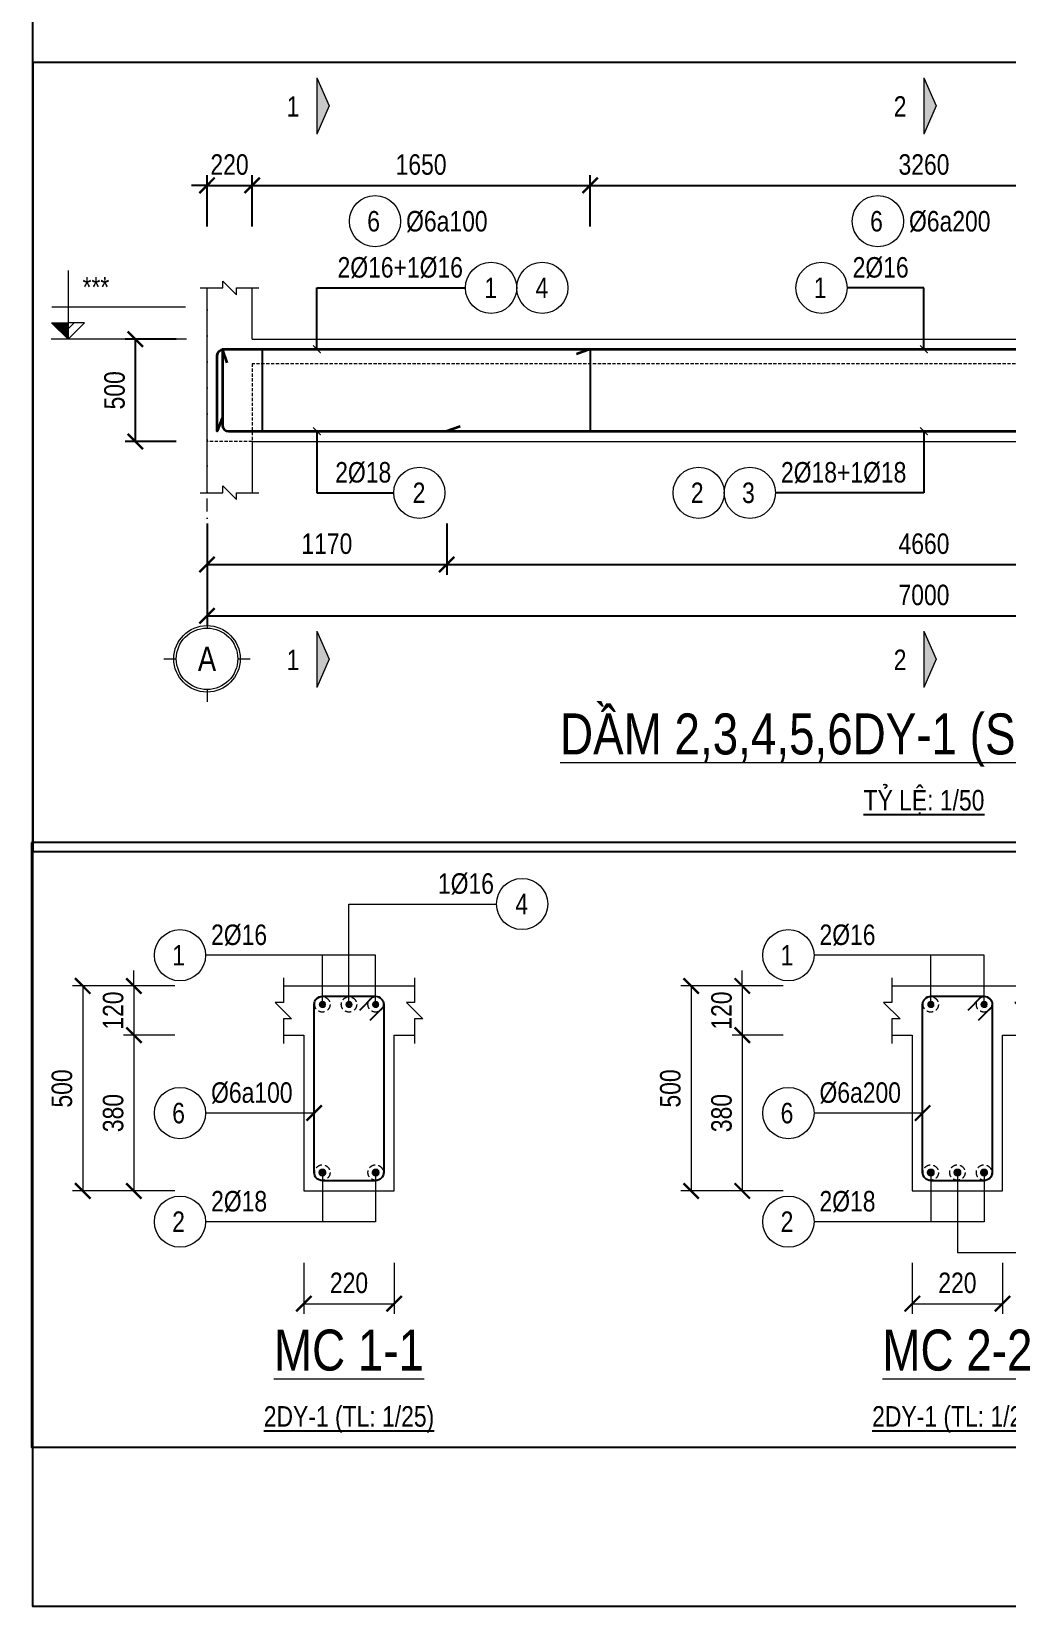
# Model space of a CAD drawing. Extents: x -165145 to 691808, y -202842 to 311040.
# Drawn here: x 214030 to 218790, y -70536 to -62851 of the extents above; entities that cross this region are included whole.
import ezdxf
from ezdxf.enums import TextEntityAlignment as Align

# ---------------------------------------------------------------- set-up
doc = ezdxf.new("R2010")
doc.units = 0
doc.header["$LTSCALE"] = 10
doc.header["$MEASUREMENT"] = 0
doc.linetypes.add('DASHDOT2', pattern=[12.7, 6.35, -3.175, 0, -3.175])
doc.linetypes.add('HIDDEN', pattern=[2.3807, 1.587, -0.7937])
doc.layers.get('0').update_dxf_attribs({"linetype": 'CONTINUOUS'})
doc.layers.get('Defpoints').update_dxf_attribs({"color": 5, "linetype": 'CONTINUOUS'})
for name, color, linetype, lineweight in [('DCE_BaoBeTong', 4, 'CONTINUOUS', 18), ('DCE_Block', 8, 'CONTINUOUS', 9), ('DCE_Dim', 254, 'CONTINUOUS', 9), ('DCE_MCZiCZac', 144, 'CONTINUOUS', 13), ('DCE_NetKhuat', 9, 'HIDDEN', 5), ('Dce_text', 7, 'CONTINUOUS', 13), ('DCE_ThepChu', 1, 'CONTINUOUS', 35), ('DCE_ThepDai', 220, 'CONTINUOUS', 25), ('DCE_Truc', 8, 'DASHDOT2', 13), ('GE_KC_NETKHUAT', 9, 'HIDDEN', 20)]:
    doc.layers.add(name, color=color, linetype=linetype, lineweight=lineweight)
doc.styles.add('Dce_Text', font='arial.ttf', dxfattribs={"width": 0.8})
doc.dimstyles.new('Dce_207MV', dxfattribs={"dimscale": 25, "dimtxt": 2.5, "dimasz": 1.5, "dimexe": 1, "dimexo": 2, "dimgap": 1, "dimtad": 1, "dimdec": 0, "dimrnd": 5, "dimtxsty": 'Dce_Text', "dimblk": 'ARCHTICK', "dimcen": 2.5, "dimclrd": 8, "dimclre": 8, "dimclrt": 3, "dimadec": 0, "dimazin": 0, "dimtfac": 1, "dimtdec": 0, "dimtix": 1, "dimtmove": 2, "dimatfit": 3, "dimldrblk": 'DOTBLANK', "dimfxl": 1, "dimarcsym": 0})
doc.dimstyles.new('Dce_208MV', dxfattribs={"dimscale": 25, "dimtxt": 2.5, "dimasz": 1.5, "dimexe": 1, "dimexo": 2, "dimgap": 1, "dimtad": 1, "dimdec": 0, "dimrnd": 5, "dimtxsty": 'Dce_Text', "dimblk": 'ARCHTICK', "dimcen": 2.5, "dimclrd": 8, "dimclre": 8, "dimclrt": 3, "dimadec": 0, "dimazin": 0, "dimtfac": 1, "dimtdec": 0, "dimtix": 1, "dimtmove": 2, "dimatfit": 3, "dimldrblk": 'ARCHTICK', "dimfxl": 1, "dimarcsym": 0})
doc.dimstyles.new('Dce_25MV', dxfattribs={"dimscale": 25, "dimtxt": 2, "dimasz": 1.5, "dimexe": 1, "dimexo": 2, "dimgap": 1, "dimtad": 1, "dimdec": 0, "dimrnd": 5, "dimtxsty": 'Dce_Text', "dimblk": 'ARCHTICK', "dimcen": 2.5, "dimclrd": 8, "dimclre": 8, "dimclrt": 3, "dimadec": 0, "dimazin": 0, "dimtfac": 1, "dimtdec": 0, "dimtix": 1, "dimtmove": 2, "dimatfit": 3, "dimldrblk": 'OBLIQUE', "dimfxl": 4, "dimfxlon": 1, "dimarcsym": 0})
doc.dimstyles.new('Dce_50MV', dxfattribs={"dimscale": 50, "dimtxt": 2, "dimasz": 1.5, "dimexe": 1, "dimexo": 2, "dimgap": 1, "dimtad": 1, "dimdec": 0, "dimtxsty": 'Dce_Text', "dimblk": 'ARCHTICK', "dimcen": 2.5, "dimclrd": 8, "dimclre": 8, "dimclrt": 3, "dimadec": 0, "dimazin": 0, "dimtfac": 1, "dimtdec": 0, "dimtix": 1, "dimtmove": 2, "dimatfit": 3, "dimldrblk": 'ARCHTICK', "dimfxl": 4, "dimfxlon": 1, "dimarcsym": 0})

# ---------------------------------------------------------------- blocks, each defined once
blk = doc.blocks.new('Dce_KhTenDam')
at = {"color": 255, "linetype": 'ByBlock', "lineweight": -2, "style": 'Dce_Text', "width": 0.8}
blk.add_attdef('TENDAM', text='', height=2, dxfattribs=at).set_placement((0, 0.7353247664414084), align=Align.CENTER)
at = {"color": 11, "lineweight": 25, "style": 'Dce_Text', "width": 0.8}
blk.add_attdef('TL', text='', height=1, dxfattribs=at).set_placement((0, -1.999434476778333), align=Align.CENTER)
blk = doc.blocks.new('Dce_CaoTrinh')
blk.add_hatch(color=256).paths.add_polyline_path([(-11.56125648126181, 1.596954857552191), (-13.17326738989505, 1.596954857552191), (-11.56125648126181, -5.456968210637569e-12)])
at = {"ltscale": 50}
h = blk.add_hatch(dxfattribs=at)
h.set_pattern_fill('ANSI31', color=8, scale=1.406250541793835, style=0)
h.set_pattern_definition([(45.00000000000001, (-11.56125648126181, 0), (-3.157122508925224, 3.157122508925225), [])])
h.paths.add_polyline_path([(-11.56125648126181, 1.596954857552191), (-11.56125648126181, -5.456968210637569e-12), (-9.949245572337531, 1.596954857552191)])
at = {"color": 8, "ltscale": 50}
for p, q in [((-13.15396137812058, 3.14083388047402), (-0.09178570810763631, 3.14083388047402)), ((0, 0), (-13.19995220639976, 0))]:
    blk.add_line(p, q, dxfattribs=at)
for points in [[(-11.56125648126181, 6.694950748638803), (-11.56125648126181, -5.456968210637569e-12)], [(-11.56125648126181, -5.456968210637569e-12), (-13.17326738989505, 1.596954857552191), (-11.56125648126181, 1.596954857552191)], [(-11.56125648126181, -5.456968210637569e-12), (-9.949245572337531, 1.596954857552191), (-11.56125648126181, 1.596954857552191)]]:
    blk.add_lwpolyline(points, dxfattribs=at)
at = {"color": 3, "style": 'Dce_Text', "width": 0.8}
blk.add_attdef('CT', (-10.15169207191502, 4.068271311698481), '', height=2, dxfattribs=at)
blk = doc.blocks.new('Dce_KhTenTruc')
at = {"layer": 'DCE_Block'}
blk.add_circle((0, -3.5), 2.7, dxfattribs=at)
at = {"layer": 'DCE_Block', "color": 3}
blk.add_circle((0, -3.5), 2.5, dxfattribs=at)
at = {"layer": 'DCE_Truc'}
for p, q in [((0, 0), (7.654042494670958e-16, -1)), ((-3.5, -3.5), (-2.5, -3.5)), ((2.5, -3.5), (3.5, -3.499999999999999)), ((-4.592425496802574e-16, -6), (3.061616997868384e-16, -7))]:
    blk.add_line(p, q, dxfattribs=at)
at = {"layer": 'Dce_text', "color": 2, "style": 'Dce_Text', "width": 0.8}
blk.add_attdef('TRUC', text='', height=2, dxfattribs=at).set_placement((0, -4.5), align=Align.CENTER)
blk = doc.blocks.new('_ArchTick')
at = {"color": 0, "linetype": 'ByBlock', "const_width": 0.15}
blk.add_lwpolyline([(-0.5, -0.5), (0.5, 0.5)], dxfattribs=at)
blk = doc.blocks.new('*D2376')
at = {"layer": 'DCE_Dim', "color": 8, "lineweight": -2, "transparency": 16777216}
for p, q in [((214737.2820684758, -64351.99154235123), (214487.2820684758, -64351.99154235123)), ((214537.2820684758, -64351.99154235123), (214537.2820684758, -64851.99154235123)), ((214737.2820684758, -64851.99154235123), (214487.2820684758, -64851.99154235123))]:
    blk.add_line(p, q, dxfattribs=at)
at = {"layer": 'Defpoints', "color": 0, "transparency": 16777216}
for p in [(214887.2820684753, -64351.99154235123), (214537.2820684758, -64851.99154235123), (214887.2820684753, -64851.99154235123)]:
    blk.add_point(p, dxfattribs=at)
at = {"layer": 'DCE_Dim', "color": 8, "lineweight": -2, "transparency": 16777216, "xscale": 75, "yscale": 75, "zscale": 75}
for p, rotation in [((214537.2820684758, -64351.99154235123), 90), ((214537.2820684758, -64851.99154235123), 270)]:
    blk.add_blockref('_ArchTick', p, dxfattribs=dict(at, rotation=rotation))
at = {"layer": 'DCE_Dim', "color": 3, "transparency": 16777216, "insert": (214436.2247697035, -64601.99154235128), "char_height": 100, "attachment_point": 5, "rotation": 90, "style": 'Dce_Text'}
blk.add_mtext('500', dxfattribs=at)
blk = doc.blocks.new('*D2377')
at = {"layer": 'DCE_Dim', "color": 8, "lineweight": -2, "transparency": 16777216}
for p, q in [((214887.2820684751, -65501.9915423512), (214887.2820684751, -65751.9915423512)), ((221887.2820684751, -65501.9915423512), (221887.2820684751, -65751.9915423512)), ((214887.2820684751, -65701.9915423512), (221887.2820684751, -65701.9915423512))]:
    blk.add_line(p, q, dxfattribs=at)
at = {"layer": 'Defpoints', "color": 0, "transparency": 16777216}
for p in [(214887.2820684751, -65101.9915423512), (221887.2820684751, -65101.9915423512), (221887.2820684751, -65701.9915423512)]:
    blk.add_point(p, dxfattribs=at)
at = {"layer": 'DCE_Dim', "color": 8, "lineweight": -2, "transparency": 16777216, "xscale": 75, "yscale": 75, "zscale": 75, "rotation": 180}
blk.add_blockref('_ArchTick', (214887.2820684751, -65701.9915423512), dxfattribs=at)
at = {"layer": 'DCE_Dim', "color": 8, "lineweight": -2, "transparency": 16777216, "xscale": 75, "yscale": 75, "zscale": 75}
blk.add_blockref('_ArchTick', (221887.2820684751, -65701.9915423512), dxfattribs=at)
at = {"layer": 'DCE_Dim', "color": 3, "transparency": 16777216, "insert": (218387.2820684751, -65600.93424357903), "char_height": 100, "attachment_point": 5, "style": 'Dce_Text'}
blk.add_mtext('7000', dxfattribs=at)
blk = doc.blocks.new('*D2378')
at = {"layer": 'DCE_Dim', "color": 8, "lineweight": -2, "transparency": 16777216}
for p, q in [((214887.2820684751, -65251.9915423512), (214887.2820684751, -65501.9915423512)), ((216057.2820684751, -65251.9915423512), (216057.2820684751, -65501.9915423512)), ((214887.2820684751, -65451.9915423512), (216057.2820684751, -65451.9915423512))]:
    blk.add_line(p, q, dxfattribs=at)
at = {"layer": 'Defpoints', "color": 0, "transparency": 16777216}
for p in [(214887.2820684751, -65101.9915423512), (216057.2820684751, -65101.9915423512), (216057.2820684751, -65451.9915423512)]:
    blk.add_point(p, dxfattribs=at)
at = {"layer": 'DCE_Dim', "color": 8, "lineweight": -2, "transparency": 16777216, "xscale": 75, "yscale": 75, "zscale": 75, "rotation": 180}
blk.add_blockref('_ArchTick', (214887.2820684751, -65451.9915423512), dxfattribs=at)
at = {"layer": 'DCE_Dim', "color": 8, "lineweight": -2, "transparency": 16777216, "xscale": 75, "yscale": 75, "zscale": 75}
blk.add_blockref('_ArchTick', (216057.2820684751, -65451.9915423512), dxfattribs=at)
at = {"layer": 'DCE_Dim', "color": 3, "transparency": 16777216, "insert": (215472.2820684751, -65350.93424357903), "char_height": 100, "attachment_point": 5, "style": 'Dce_Text'}
blk.add_mtext('1170', dxfattribs=at)
blk = doc.blocks.new('*D2379')
at = {"layer": 'DCE_Dim', "color": 8, "lineweight": -2, "transparency": 16777216}
for p, q in [((216057.2820684751, -65251.9915423512), (216057.2820684751, -65501.9915423512)), ((220717.2820684751, -65251.9915423512), (220717.2820684751, -65501.9915423512)), ((216057.2820684751, -65451.9915423512), (220717.2820684751, -65451.9915423512))]:
    blk.add_line(p, q, dxfattribs=at)
at = {"layer": 'Defpoints', "color": 0, "transparency": 16777216}
for p in [(216057.2820684751, -65101.9915423512), (220717.2820684751, -65101.9915423512), (220717.2820684751, -65451.9915423512)]:
    blk.add_point(p, dxfattribs=at)
at = {"layer": 'DCE_Dim', "color": 8, "lineweight": -2, "transparency": 16777216, "xscale": 75, "yscale": 75, "zscale": 75, "rotation": 180}
blk.add_blockref('_ArchTick', (216057.2820684751, -65451.9915423512), dxfattribs=at)
at = {"layer": 'DCE_Dim', "color": 8, "lineweight": -2, "transparency": 16777216, "xscale": 75, "yscale": 75, "zscale": 75}
blk.add_blockref('_ArchTick', (220717.2820684751, -65451.9915423512), dxfattribs=at)
at = {"layer": 'DCE_Dim', "color": 3, "transparency": 16777216, "insert": (218387.2820684751, -65350.93424357903), "char_height": 100, "attachment_point": 5, "style": 'Dce_Text'}
blk.add_mtext('4660', dxfattribs=at)
blk = doc.blocks.new('*D2381')
at = {"layer": 'DCE_Dim', "color": 8, "lineweight": -2, "transparency": 16777216}
for p, q in [((214887.2820684751, -63601.9915423512), (214812.2820684751, -63601.9915423512)), ((214887.2820684751, -63801.9915423512), (214887.2820684751, -63551.9915423512)), ((214887.2820684751, -63601.9915423512), (215107.2820684751, -63601.9915423512)), ((215107.2820684751, -63801.9915423512), (215107.2820684751, -63551.9915423512)), ((215107.2820684751, -63601.9915423512), (215182.2820684751, -63601.9915423512))]:
    blk.add_line(p, q, dxfattribs=at)
at = {"layer": 'Defpoints', "color": 0, "transparency": 16777216}
for p in [(215107.2820684751, -63601.9915423512), (214887.2820684751, -64101.9915423512), (215107.2820684751, -64101.9915423512)]:
    blk.add_point(p, dxfattribs=at)
at = {"layer": 'DCE_Dim', "color": 8, "lineweight": -2, "transparency": 16777216, "xscale": 75, "yscale": 75, "zscale": 75}
blk.add_blockref('_ArchTick', (214887.2820684751, -63601.9915423512), dxfattribs=at)
at = {"layer": 'DCE_Dim', "color": 8, "lineweight": -2, "transparency": 16777216, "xscale": 75, "yscale": 75, "zscale": 75, "rotation": 180}
blk.add_blockref('_ArchTick', (215107.2820684751, -63601.9915423512), dxfattribs=at)
at = {"layer": 'DCE_Dim', "color": 3, "transparency": 16777216, "insert": (214997.2820684751, -63500.93424357903), "char_height": 100, "attachment_point": 5, "style": 'Dce_Text'}
blk.add_mtext('220', dxfattribs=at)
blk = doc.blocks.new('*D2382')
at = {"layer": 'DCE_Dim', "color": 8, "lineweight": -2, "transparency": 16777216}
for p, q in [((215107.2820684751, -63801.9915423512), (215107.2820684751, -63551.9915423512)), ((215107.2820684751, -63601.9915423512), (216757.2820684751, -63601.9915423512)), ((216757.2820684751, -63801.9915423512), (216757.2820684751, -63551.9915423512))]:
    blk.add_line(p, q, dxfattribs=at)
at = {"layer": 'Defpoints', "color": 0, "transparency": 16777216}
for p in [(216757.2820684751, -63601.9915423512), (215107.2820684751, -64101.9915423512), (216757.2820684751, -64101.9915423512)]:
    blk.add_point(p, dxfattribs=at)
at = {"layer": 'DCE_Dim', "color": 8, "lineweight": -2, "transparency": 16777216, "xscale": 75, "yscale": 75, "zscale": 75, "rotation": 180}
blk.add_blockref('_ArchTick', (215107.2820684751, -63601.9915423512), dxfattribs=at)
at = {"layer": 'DCE_Dim', "color": 8, "lineweight": -2, "transparency": 16777216, "xscale": 75, "yscale": 75, "zscale": 75}
blk.add_blockref('_ArchTick', (216757.2820684751, -63601.9915423512), dxfattribs=at)
at = {"layer": 'DCE_Dim', "color": 3, "transparency": 16777216, "insert": (215932.2820684751, -63500.93424357903), "char_height": 100, "attachment_point": 5, "style": 'Dce_Text'}
blk.add_mtext('1650', dxfattribs=at)
blk = doc.blocks.new('Dce_KhtThepDai')
blk.add_circle((-4.497377397195038, -3.5), 2.5)
at = {"color": 11, "style": 'Dce_Text', "width": 0.8}
blk.add_attdef('SH', text='', height=2, dxfattribs=at).set_placement((-4.635167301697081, -4.5), align=Align.CENTER)
at = {"color": 3, "style": 'Dce_Text', "width": 0.8}
blk.add_attdef('DKVAKC', (-1.460693040950034, -4.5), '', height=2, dxfattribs=at)
blk = doc.blocks.new('*D2383')
at = {"layer": 'DCE_Dim', "color": 8, "lineweight": -2, "transparency": 16777216}
for p, q in [((216757.2820684751, -63801.9915423512), (216757.2820684751, -63551.9915423512)), ((216757.2820684751, -63601.9915423512), (220017.2820684751, -63601.9915423512)), ((220017.2820684751, -63801.9915423512), (220017.2820684751, -63551.9915423512))]:
    blk.add_line(p, q, dxfattribs=at)
at = {"layer": 'Defpoints', "color": 0, "transparency": 16777216}
for p in [(220017.2820684751, -63601.9915423512), (216757.2820684751, -64101.9915423512), (220017.2820684751, -64101.9915423512)]:
    blk.add_point(p, dxfattribs=at)
at = {"layer": 'DCE_Dim', "color": 8, "lineweight": -2, "transparency": 16777216, "xscale": 75, "yscale": 75, "zscale": 75, "rotation": 180}
blk.add_blockref('_ArchTick', (216757.2820684751, -63601.9915423512), dxfattribs=at)
at = {"layer": 'DCE_Dim', "color": 8, "lineweight": -2, "transparency": 16777216, "xscale": 75, "yscale": 75, "zscale": 75}
blk.add_blockref('_ArchTick', (220017.2820684751, -63601.9915423512), dxfattribs=at)
at = {"layer": 'DCE_Dim', "color": 3, "transparency": 16777216, "insert": (218387.2820684751, -63500.90013716702), "char_height": 100, "attachment_point": 5, "style": 'Dce_Text'}
blk.add_mtext('3260', dxfattribs=at)
blk = doc.blocks.new('DCE_MatCatA')
blk.add_hatch(color=3).paths.add_polyline_path([(0, 5.499954896834424), (0, 0), (1.178561763607377, 2.749977448417212)])
at = {"color": 3}
for p, q in [((0, 5.499954896834424), (0, 0)), ((0, 5.499954896834424), (1.178561763607377, 2.749977448417212)), ((1.178561763607377, 2.749977448417212), (0, 0))]:
    blk.add_line(p, q, dxfattribs=at)
at = {"color": 11, "style": 'Dce_Text', "width": 0.8}
blk.add_attdef('1', text='', height=2, dxfattribs=at).set_placement((-2.331607275013994, 1.699115928803622), align=Align.CENTER)
blk = doc.blocks.new('Dce_KhtThepLop1Phai')
for centre in [(2.5, 0), (7.5, 0)]:
    blk.add_circle(centre, 2.5)
at = {"color": 3, "style": 'Dce_Text', "width": 0.8}
blk.add_attdef('DKVAKC', text='', height=2, dxfattribs=at).set_placement((-0.24813465970783, 1), align=Align.RIGHT)
at = {"color": 11, "style": 'Dce_Text', "width": 0.8}
for tag, p in [('SH', (2.465552523874067, -1)), ('SH2', (7.465552523874067, -1))]:
    blk.add_attdef(tag, text='', height=2, dxfattribs=at).set_placement(p, align=Align.CENTER)
blk = doc.blocks.new('Dce_KhtMcThepChu')
blk.add_circle((-2.5, 0), 2.5)
at = {"color": 3, "style": 'Dce_Text', "width": 0.8}
blk.add_attdef('DKVAKC', (0.5366843562450043, 1), '', height=2, dxfattribs=at)
at = {"color": 11, "style": 'Dce_Text', "width": 0.8}
blk.add_attdef('SH', text='', height=2, dxfattribs=at).set_placement((-2.637789904502043, -1), align=Align.CENTER)
blk = doc.blocks.new('Dce_KhtMcThepTangCuong')
blk.add_circle((2.5, 0), 2.5)
at = {"color": 3, "style": 'Dce_Text', "width": 0.8}
blk.add_attdef('DKVAKC', text='', height=2, dxfattribs=at).set_placement((-0.2481346597082279, 1), align=Align.RIGHT)
at = {"color": 11, "style": 'Dce_Text', "width": 0.8}
blk.add_attdef('SH', text='', height=2, dxfattribs=at).set_placement((2.465552523874464, -1), align=Align.CENTER)
blk = doc.blocks.new('Dce_KhtThepLop1Trai')
for centre in [(-7.5, 0), (-2.5, 0)]:
    blk.add_circle(centre, 2.5)
at = {"color": 3, "style": 'Dce_Text', "width": 0.8}
blk.add_attdef('DKVAKC', (0.5366843562451322, 1), '', height=2, dxfattribs=at)
at = {"color": 11, "style": 'Dce_Text', "width": 0.8}
for tag, p in [('SH', (-7.637789904501915, -1)), ('SH2', (-2.637789904501915, -1))]:
    blk.add_attdef(tag, text='', height=2, dxfattribs=at).set_placement(p, align=Align.CENTER)
blk = doc.blocks.new('Dce_KhMatCat')
at = {"color": 255, "linetype": 'ByBlock', "lineweight": -2, "style": 'Dce_Text', "width": 0.8}
blk.add_attdef('TENMATCAT', text='', height=2, dxfattribs=at).set_placement((0, 0.7353247664414084), align=Align.CENTER)
at = {"color": 11, "lineweight": 25, "style": 'Dce_Text', "width": 0.8}
blk.add_attdef('TL', text='', height=1, dxfattribs=at).set_placement((0, -1.999434476778333), align=Align.CENTER)
blk = doc.blocks.new('*D2386')
at = {"layer": 'DCE_Dim', "color": 8, "lineweight": -2, "transparency": 16777216}
for p, q in [((214255.3983332886, -88425.63557680571), (214130.3983332886, -88425.63557680571)), ((214155.3983332886, -88425.63557680571), (214155.3983332886, -88925.63557680571)), ((214255.3983332886, -88925.63557680571), (214130.3983332886, -88925.63557680571))]:
    blk.add_line(p, q, dxfattribs=at)
at = {"layer": 'Defpoints', "color": 0, "transparency": 16777216}
for p in [(214455.3983332883, -88425.63557680571), (214155.3983332886, -88925.63557680571), (214455.3983332883, -88925.63557680571)]:
    blk.add_point(p, dxfattribs=at)
at = {"layer": 'DCE_Dim', "color": 8, "lineweight": -2, "transparency": 16777216, "xscale": 37.5, "yscale": 37.5, "zscale": 37.5}
for p, rotation in [((214155.3983332886, -88425.63557680571), 90), ((214155.3983332886, -88925.63557680571), 270)]:
    blk.add_blockref('_ArchTick', p, dxfattribs=dict(at, rotation=rotation))
at = {"layer": 'DCE_Dim', "color": 3, "transparency": 16777216, "insert": (214104.8696839024, -88675.63557680575), "char_height": 50, "attachment_point": 5, "rotation": 90, "style": 'Dce_Text'}
blk.add_mtext('500', dxfattribs=at)
blk = doc.blocks.new('_Oblique')
at = {"color": 0, "linetype": 'ByBlock', "lineweight": -2}
blk.add_line((-0.5, -0.5), (0.5, 0.5), dxfattribs=at)
blk = doc.blocks.new('*D2387')
at = {"layer": 'DCE_Dim', "color": 8, "lineweight": -2, "transparency": 16777216}
for p, q in [((214280.3983332886, -88425.63557680571), (214280.3983332886, -88388.13557680571)), ((214380.3983332886, -88425.63557680571), (214255.3983332886, -88425.63557680571)), ((214280.3983332886, -88425.63557680571), (214280.3983332886, -88545.63557680571)), ((214380.3983332886, -88545.63557680571), (214255.3983332886, -88545.63557680571)), ((214280.3983332886, -88545.63557680571), (214280.3983332886, -88583.13557680571))]:
    blk.add_line(p, q, dxfattribs=at)
at = {"layer": 'Defpoints', "color": 0, "transparency": 16777216}
for p in [(214455.3983332883, -88425.63557680571), (214280.3983332886, -88545.63557680571), (214455.3983332883, -88545.63557680571)]:
    blk.add_point(p, dxfattribs=at)
at = {"layer": 'DCE_Dim', "color": 8, "lineweight": -2, "transparency": 16777216, "xscale": 37.5, "yscale": 37.5, "zscale": 37.5}
for p, rotation in [((214280.3983332886, -88425.63557680571), 270), ((214280.3983332886, -88545.63557680571), 90)]:
    blk.add_blockref('_ArchTick', p, dxfattribs=dict(at, rotation=rotation))
at = {"layer": 'DCE_Dim', "color": 3, "transparency": 16777216, "insert": (214229.8696839024, -88485.63557680575), "char_height": 50, "attachment_point": 5, "rotation": 90, "style": 'Dce_Text'}
blk.add_mtext('120', dxfattribs=at)
blk = doc.blocks.new('*D2388')
at = {"layer": 'DCE_Dim', "color": 8, "lineweight": -2, "transparency": 16777216}
for p, q in [((214380.3983332886, -88545.63557680571), (214255.3983332886, -88545.63557680571)), ((214280.3983332886, -88545.63557680571), (214280.3983332886, -88925.63557680571)), ((214380.3983332886, -88925.63557680571), (214255.3983332886, -88925.63557680571))]:
    blk.add_line(p, q, dxfattribs=at)
at = {"layer": 'Defpoints', "color": 0, "transparency": 16777216}
for p in [(214455.3983332883, -88545.63557680571), (214280.3983332886, -88925.63557680571), (214455.3983332883, -88925.63557680571)]:
    blk.add_point(p, dxfattribs=at)
at = {"layer": 'DCE_Dim', "color": 8, "lineweight": -2, "transparency": 16777216, "xscale": 37.5, "yscale": 37.5, "zscale": 37.5}
for p, rotation in [((214280.3983332886, -88545.63557680571), 90), ((214280.3983332886, -88925.63557680571), 270)]:
    blk.add_blockref('_ArchTick', p, dxfattribs=dict(at, rotation=rotation))
at = {"layer": 'DCE_Dim', "color": 3, "transparency": 16777216, "insert": (214229.8526306964, -88735.63557680575), "char_height": 50, "attachment_point": 5, "rotation": 90, "style": 'Dce_Text'}
blk.add_mtext('380', dxfattribs=at)
blk = doc.blocks.new('*D2389')
at = {"layer": 'DCE_Dim', "color": 8, "lineweight": -2, "transparency": 16777216}
for p, q in [((214695.3983332882, -89100.63557680568), (214695.3983332882, -89225.63557680568)), ((214915.3983332882, -89100.63557680568), (214915.3983332882, -89225.63557680568)), ((214695.3983332882, -89200.63557680568), (214915.3983332882, -89200.63557680568))]:
    blk.add_line(p, q, dxfattribs=at)
at = {"layer": 'Defpoints', "color": 0, "transparency": 16777216}
for p in [(214695.3983332882, -89025.63557680568), (214915.3983332882, -89025.63557680568), (214915.3983332882, -89200.63557680568)]:
    blk.add_point(p, dxfattribs=at)
at = {"layer": 'DCE_Dim', "color": 8, "lineweight": -2, "transparency": 16777216, "xscale": 37.5, "yscale": 37.5, "zscale": 37.5, "rotation": 180}
blk.add_blockref('_ArchTick', (214695.3983332882, -89200.63557680568), dxfattribs=at)
at = {"layer": 'DCE_Dim', "color": 8, "lineweight": -2, "transparency": 16777216, "xscale": 37.5, "yscale": 37.5, "zscale": 37.5}
blk.add_blockref('_ArchTick', (214915.3983332882, -89200.63557680568), dxfattribs=at)
at = {"layer": 'DCE_Dim', "color": 3, "transparency": 16777216, "insert": (214805.3983332882, -89150.10692741959), "char_height": 50, "attachment_point": 5, "style": 'Dce_Text'}
blk.add_mtext('220', dxfattribs=at)
blk = doc.blocks.new('_DotBlank')
at = {"color": 0, "linetype": 'ByBlock', "lineweight": -2}
blk.add_line((-0.5, 0), (-1, 0), dxfattribs=at)
blk.add_circle((0, 0), 0.5, dxfattribs=at)
blk = doc.blocks.new('Dce_McThepChu')
at = {"color": 0}
for p, q in [((-0.5, 0), (0.5, 0)), ((-0.3535533905960619, 0.353553390592424), (0.3535533905960619, -0.353553390592424)), ((0.3535533905960619, 0.353553390592424), (-0.3535533905960619, -0.353553390592424)), ((0, 0.5), (0, -0.5))]:
    blk.add_line(p, q, dxfattribs=at)
at = {"color": 0, "const_width": 0.08333333333333334}
blk.add_lwpolyline([(-0.5, -1.818989403545856e-12, 1), (0.5000000000145519, -1.818989403545856e-12, 1), (-0.5, -1.818989403545856e-12, 1)], format="xyb", dxfattribs=at)
blk = doc.blocks.new('*D2390')
at = {"layer": 'DCE_Dim', "color": 8, "lineweight": -2, "transparency": 16777216}
for p, q in [((215740.3983332886, -88425.63557680571), (215615.3983332886, -88425.63557680571)), ((215640.3983332886, -88425.63557680571), (215640.3983332886, -88925.63557680571)), ((215740.3983332886, -88925.63557680571), (215615.3983332886, -88925.63557680571))]:
    blk.add_line(p, q, dxfattribs=at)
at = {"layer": 'Defpoints', "color": 0, "transparency": 16777216}
for p in [(215940.3983332883, -88425.63557680571), (215640.3983332886, -88925.63557680571), (215940.3983332883, -88925.63557680571)]:
    blk.add_point(p, dxfattribs=at)
at = {"layer": 'DCE_Dim', "color": 8, "lineweight": -2, "transparency": 16777216, "xscale": 37.5, "yscale": 37.5, "zscale": 37.5}
for p, rotation in [((215640.3983332886, -88425.63557680571), 90), ((215640.3983332886, -88925.63557680571), 270)]:
    blk.add_blockref('_ArchTick', p, dxfattribs=dict(at, rotation=rotation))
at = {"layer": 'DCE_Dim', "color": 3, "transparency": 16777216, "insert": (215589.8696839024, -88675.63557680575), "char_height": 50, "attachment_point": 5, "rotation": 90, "style": 'Dce_Text'}
blk.add_mtext('500', dxfattribs=at)
blk = doc.blocks.new('*D2391')
at = {"layer": 'DCE_Dim', "color": 8, "lineweight": -2, "transparency": 16777216}
for p, q in [((215765.3983332886, -88425.63557680571), (215765.3983332886, -88388.13557680571)), ((215865.3983332886, -88425.63557680571), (215740.3983332886, -88425.63557680571)), ((215765.3983332886, -88425.63557680571), (215765.3983332886, -88545.63557680571)), ((215865.3983332886, -88545.63557680571), (215740.3983332886, -88545.63557680571)), ((215765.3983332886, -88545.63557680571), (215765.3983332886, -88583.13557680571))]:
    blk.add_line(p, q, dxfattribs=at)
at = {"layer": 'Defpoints', "color": 0, "transparency": 16777216}
for p in [(215940.3983332883, -88425.63557680571), (215765.3983332886, -88545.63557680571), (215940.3983332883, -88545.63557680571)]:
    blk.add_point(p, dxfattribs=at)
at = {"layer": 'DCE_Dim', "color": 8, "lineweight": -2, "transparency": 16777216, "xscale": 37.5, "yscale": 37.5, "zscale": 37.5}
for p, rotation in [((215765.3983332886, -88425.63557680571), 270), ((215765.3983332886, -88545.63557680571), 90)]:
    blk.add_blockref('_ArchTick', p, dxfattribs=dict(at, rotation=rotation))
at = {"layer": 'DCE_Dim', "color": 3, "transparency": 16777216, "insert": (215714.8696839024, -88485.63557680575), "char_height": 50, "attachment_point": 5, "rotation": 90, "style": 'Dce_Text'}
blk.add_mtext('120', dxfattribs=at)
blk = doc.blocks.new('*D2392')
at = {"layer": 'DCE_Dim', "color": 8, "lineweight": -2, "transparency": 16777216}
for p, q in [((215865.3983332886, -88545.63557680571), (215740.3983332886, -88545.63557680571)), ((215765.3983332886, -88545.63557680571), (215765.3983332886, -88925.63557680571)), ((215865.3983332886, -88925.63557680571), (215740.3983332886, -88925.63557680571))]:
    blk.add_line(p, q, dxfattribs=at)
at = {"layer": 'Defpoints', "color": 0, "transparency": 16777216}
for p in [(215940.3983332883, -88545.63557680571), (215765.3983332886, -88925.63557680571), (215940.3983332883, -88925.63557680571)]:
    blk.add_point(p, dxfattribs=at)
at = {"layer": 'DCE_Dim', "color": 8, "lineweight": -2, "transparency": 16777216, "xscale": 37.5, "yscale": 37.5, "zscale": 37.5}
for p, rotation in [((215765.3983332886, -88545.63557680571), 90), ((215765.3983332886, -88925.63557680571), 270)]:
    blk.add_blockref('_ArchTick', p, dxfattribs=dict(at, rotation=rotation))
at = {"layer": 'DCE_Dim', "color": 3, "transparency": 16777216, "insert": (215714.8526306964, -88735.63557680575), "char_height": 50, "attachment_point": 5, "rotation": 90, "style": 'Dce_Text'}
blk.add_mtext('380', dxfattribs=at)
blk = doc.blocks.new('*D2393')
at = {"layer": 'DCE_Dim', "color": 8, "lineweight": -2, "transparency": 16777216}
for p, q in [((216180.3983332882, -89100.63557680568), (216180.3983332882, -89225.63557680568)), ((216400.3983332882, -89100.63557680568), (216400.3983332882, -89225.63557680568)), ((216180.3983332882, -89200.63557680568), (216400.3983332882, -89200.63557680568))]:
    blk.add_line(p, q, dxfattribs=at)
at = {"layer": 'Defpoints', "color": 0, "transparency": 16777216}
for p in [(216180.3983332882, -89025.63557680568), (216400.3983332882, -89025.63557680568), (216400.3983332882, -89200.63557680568)]:
    blk.add_point(p, dxfattribs=at)
at = {"layer": 'DCE_Dim', "color": 8, "lineweight": -2, "transparency": 16777216, "xscale": 37.5, "yscale": 37.5, "zscale": 37.5, "rotation": 180}
blk.add_blockref('_ArchTick', (216180.3983332882, -89200.63557680568), dxfattribs=at)
at = {"layer": 'DCE_Dim', "color": 8, "lineweight": -2, "transparency": 16777216, "xscale": 37.5, "yscale": 37.5, "zscale": 37.5}
blk.add_blockref('_ArchTick', (216400.3983332882, -89200.63557680568), dxfattribs=at)
at = {"layer": 'DCE_Dim', "color": 3, "transparency": 16777216, "insert": (216290.3983332882, -89150.10692741959), "char_height": 50, "attachment_point": 5, "style": 'Dce_Text'}
blk.add_mtext('220', dxfattribs=at)
blk = doc.blocks.new('A$C32d86d9d')
at = {"layer": 'DCE_BaoBeTong'}
for points in [[(615, -350), (935, -350)], [(2100, -350), (2420, -350)], [(615, -470), (665, -470), (665, -850), (885, -850), (885, -470), (935, -470)], [(2100, -470), (2150, -470), (2150, -850), (2370, -850), (2370, -470), (2420, -470)]]:
    blk.add_lwpolyline(points, dxfattribs=at)
at = {"layer": 'DCE_MCZiCZac'}
for points in [[(615, -330), (615, -390), (595, -390), (635, -430), (615, -430), (615, -490)], [(935, -330), (935, -390), (915, -390), (955, -430), (935, -430), (935, -490)], [(2100, -330), (2100, -390), (2080, -390), (2120, -430), (2100, -430), (2100, -490)], [(2420, -330), (2420, -390), (2400, -390), (2440, -430), (2420, -430), (2420, -490)]]:
    blk.add_lwpolyline(points, dxfattribs=at)
at = {"layer": 'DCE_ThepDai'}
for points in [[(801.05887450304, -408.94112549696), (835, -375), (840, -375, -0.3926990816987241), (860, -395), (860, -805, -0.3926990816987241), (840, -825), (710, -825, -0.3926990816987241), (690, -805), (690, -395, -0.3926990816987241), (710, -375), (840, -375, -0.3926990816987241), (860, -395), (860, -400), (826.05887450304, -433.94112549696)], [(2286.05887450304, -408.94112549696), (2320, -375), (2325, -375, -0.3926990816987241), (2345, -395), (2345, -805, -0.3926990816987241), (2325, -825), (2195, -825, -0.3926990816987241), (2175, -805), (2175, -395, -0.3926990816987241), (2195, -375), (2325, -375, -0.3926990816987241), (2345, -395), (2345, -400), (2311.05887450304, -433.94112549696)]]:
    blk.add_lwpolyline(points, format="xyb", dxfattribs=at)
at = {"layer": 'Defpoints'}
blk.add_lwpolyline([(0, 0), (0, -1475), (2845, -1475), (2845, 0)], close=True, dxfattribs=at)
at = {"layer": 'DCE_Block'}
for name, p, xscale, yscale, zscale, values in [('Dce_KhtMcThepTangCuong', (1135, -150), 25, 25, 25, {'SH': '4', 'DKVAKC': '1%%c16'}), ('Dce_KhtMcThepChu', (425, -275), 25, 25, 25, {'DKVAKC': '2%%c16', 'SH': '1'}), ('Dce_KhtMcThepChu', (1910, -275), 25, 25, 25, {'DKVAKC': '2%%c16', 'SH': '1'}), ('Dce_KhtMcThepChu', (425, -660), 25, 25, 25, {'DKVAKC': '%%c6a100', 'SH': '6'}), ('Dce_KhtMcThepChu', (1910, -660), 25, 25, 25, {'DKVAKC': '%%c6a200', 'SH': '6'}), ('Dce_KhtMcThepChu', (425, -925), 25, 25, 25, {'DKVAKC': '2%%c18', 'SH': '2'}), ('Dce_KhtMcThepChu', (1910, -925), 25, 25, 25, {'DKVAKC': '2%%c18', 'SH': '2'}), ('Dce_KhtMcThepTangCuong', (2620, -1000), 25, 25, 25, {'SH': '3', 'DKVAKC': '1%%c18'}), ('Dce_KhMatCat', (775, -1325), 50, 50, 50, {'TL': '%%U2DY-1 (TL: 1/25)', 'TENMATCAT': '%%UMC 1-1'}), ('Dce_KhMatCat', (2260, -1325), 50, 50, 50, {'TL': '%%U2DY-1 (TL: 1/25)', 'TENMATCAT': '%%UMC 2-2'})]:
    blk.add_blockref(name, p, dxfattribs=dict(at, xscale=xscale, yscale=yscale, zscale=zscale)).add_auto_attribs(values)
at = {"layer": 'DCE_ThepChu'}
for p, xscale, yscale, zscale in [((710, -395), 16, 16, 16), ((775, -395), 16, 16, 16), ((840, -395), 16, 16, 16), ((2195, -395), 16, 16, 16), ((2325, -395), 16, 16, 16), ((710, -805), 18, 18, 18), ((840, -805), 18, 18, 18), ((2195, -805), 18, 18, 18), ((2260, -805), 18, 18, 18), ((2325, -805), 18, 18, 18)]:
    blk.add_blockref('Dce_McThepChu', p, dxfattribs=dict(at, xscale=xscale, yscale=yscale, zscale=zscale))
at = {"layer": 'DCE_Dim'}
for base, p1, p2, picture, middle in [((125.0000000003783, -850.0000000000291), (425, -350), (425, -850), '*D2386', (74.47135061421432, -600.0000000000728)), ((250.0000000003783, -470.0000000000291), (425, -350), (425, -470), '*D2387', (199.4713506142143, -410.0000000000728)), ((1610.000000000378, -850.0000000000291), (1910, -350), (1910, -850), '*D2390', (1559.471350614214, -600.0000000000728)), ((1735.000000000378, -470.0000000000291), (1910, -350), (1910, -470), '*D2391', (1684.471350614214, -410.0000000000728)), ((250.0000000003783, -850.0000000000291), (425, -470), (425, -850), '*D2388', (199.4542974081996, -660.0000000000728)), ((1735.000000000378, -850.0000000000291), (1910, -470), (1910, -850), '*D2392', (1684.4542974082, -660.0000000000728))]:
    dim = blk.add_linear_dim(base=base, p1=p1, p2=p2, angle=90, dimstyle='Dce_25MV', dxfattribs=at)
    dim.commit()
    dim.dimension.update_dxf_attribs({"geometry": picture, "text_midpoint": middle, "insert": (-214030.3983332882, 88075.63557680568)})
for base, p1, p2, picture, middle in [((885, -1125), (665, -950), (885, -950), '*D2389', (775, -1074.471350613909)), ((2370, -1125), (2150, -950), (2370, -950), '*D2393', (2260, -1074.471350613909))]:
    dim = blk.add_linear_dim(base=base, p1=p1, p2=p2, dimstyle='Dce_25MV', dxfattribs=at)
    dim.commit()
    dim.dimension.update_dxf_attribs({"geometry": picture, "text_midpoint": middle, "insert": (-214030.3983332882, 88075.63557680568)})
at = {"layer": 'DCE_Block'}
for points, dimstyle in [([(775, -395), (775, -150), (1135, -150)], 'Dce_207MV'), ([(710, -395), (710, -275), (425, -275)], 'Dce_207MV'), ([(840, -395), (840, -275), (425, -275)], 'Dce_207MV'), ([(2195, -395), (2195, -275), (1910, -275)], 'Dce_207MV'), ([(2325, -395), (2325, -275), (1910, -275)], 'Dce_207MV'), ([(690, -660), (425, -660)], 'Dce_208MV'), ([(2175, -660), (1910, -660)], 'Dce_208MV'), ([(710, -805), (710, -925), (425, -925)], 'Dce_207MV'), ([(840, -805), (840, -925), (425, -925)], 'Dce_207MV'), ([(2195, -805), (2195, -925), (1910, -925)], 'Dce_207MV'), ([(2325, -805), (2325, -925), (1910, -925)], 'Dce_207MV'), ([(2260, -805), (2260, -1000), (2620, -1000)], 'Dce_207MV')]:
    blk.add_leader(points, dimstyle=dimstyle, dxfattribs=at)

msp = doc.modelspace()

# ---------------------------------------------------------------- linework, layer by layer
at = {"layer": 'DCE_BaoBeTong'}
for points in [[(214887.2820684751, -65101.9915423512), (214887.2820684751, -64101.9915423512)], [(215107.2820684751, -64351.9915423512), (215107.2820684751, -64101.9915423512)], [(215107.2820684751, -64351.9915423512), (221667.2820684751, -64351.9915423512)], [(215107.2820684751, -64851.9915423512), (221667.2820684751, -64851.9915423512)], [(215107.2820684751, -64851.9915423512), (215107.2820684751, -65101.9915423512)]]:
    msp.add_lwpolyline(points, dxfattribs=at)
at = {"layer": 'DCE_MCZiCZac'}
for points in [[(214853.9487351418, -64101.9915423512), (214963.9487351418, -64101.9915423512), (214963.9487351418, -64068.65820901786), (215030.6154018085, -64135.32487568454), (215030.6154018085, -64101.9915423512), (215140.6154018085, -64101.9915423512)], [(214853.9487351418, -65101.9915423512), (214963.9487351418, -65101.9915423512), (214963.9487351418, -65068.65820901786), (215030.6154018085, -65135.32487568454), (215030.6154018085, -65101.9915423512), (215140.6154018085, -65101.9915423512)]]:
    msp.add_lwpolyline(points, dxfattribs=at)
at = {"layer": 'DCE_NetKhuat'}
msp.add_lwpolyline([(221887.2820684752, -64471.99154235117), (221887.2820684752, -64851.99154235117), (221667.2820684752, -64851.99154235117), (221667.2820684752, -64471.99154235117), (215107.2820684752, -64471.99154235117), (215107.2820684752, -64851.99154235117), (214887.2820684752, -64851.99154235117), (214887.2820684752, -64471.99154235117)], dxfattribs=at)
at = {"layer": 'DCE_ThepChu'}
for points in [[(214961.2234785079, -64736.21305889619), (214937.2820684751, -64801.9915423512), (214937.2820684751, -64431.9915423512, -0.3926990816987241), (214967.2820684751, -64401.9915423512), (221807.2820684751, -64401.9915423512, -0.3926990816987241), (221837.2820684751, -64431.9915423512), (221837.2820684751, -64801.9915423512), (221813.3406584424, -64736.21305889619)], [(214961.2234785079, -64736.21305889619), (214937.2820684751, -64801.9915423512), (214937.2820684751, -64431.9915423512, -0.3926990816987241), (214967.2820684751, -64401.9915423512), (216757.2820684751, -64401.9915423512), (216691.5035850201, -64425.932952384)], [(214986.2234785079, -64467.77002580621), (214962.2820684751, -64401.9915423512), (214962.2820684751, -64771.9915423512, 0.3926990816987241), (214992.2820684751, -64801.9915423512), (221782.2820684751, -64801.9915423512, 0.3926990816987241), (221812.2820684751, -64771.9915423512), (221812.2820684751, -64401.9915423512), (221788.3406584424, -64467.77002580621)]]:
    msp.add_lwpolyline(points, format="xyb", dxfattribs=at)
msp.add_lwpolyline([(216123.0605519302, -64778.0501323184), (216057.2820684751, -64801.9915423512), (220717.2820684751, -64801.9915423512), (220651.5035850201, -64778.0501323184)], dxfattribs=at)
at = {"layer": 'DCE_ThepDai'}
for points in [[(215157.2820684751, -64401.9915423512), (215157.2820684751, -64801.9915423512)], [(216757.2820684751, -64401.9915423512), (216757.2820684751, -64801.9915423512)]]:
    msp.add_lwpolyline(points, dxfattribs=at)
at = {"layer": 'DCE_Truc'}
msp.add_lwpolyline([(214887.2820684751, -65701.9915423512), (214887.2820684751, -64101.9915423512)], dxfattribs=at)
at = {"layer": 'Defpoints'}
for points in [[(214037.2820684751, -55468.2415423512), (232149.7820684751, -55468.2415423512), (232149.7820684751, -70535.7415423512), (214037.2820684751, -70535.7415423512)], [(214037.2820684751, -63001.9915423512), (214037.2820684751, -66851.9915423512), (222237.2820684751, -66851.9915423512), (222237.2820684751, -63001.9915423512)]]:
    msp.add_lwpolyline(points, close=True, dxfattribs=at)
at = {"layer": 'GE_KC_NETKHUAT'}
msp.add_line((214037.2820684751, -63001.9915423512), (232149.7820684751, -63001.9915423512), dxfattribs=at)

# ---------------------------------------------------------------- block references
at = {"layer": 'DCE_Block'}
for name, p, xscale, yscale, zscale, values in [('DCE_MatCatA', (215423.9487351418, -63351.9915423512), 50, 50, 50, {'1': '1'}), ('DCE_MatCatA', (218387.2820684751, -63351.9915423512), 50, 50, 50, {'1': '2'}), ('Dce_KhtThepDai', (215932.2820684751, -63601.9915423512), 50, 50, 50, {'DKVAKC': '%%c6a100', 'SH': '6'}), ('Dce_KhtThepDai', (218387.2820684751, -63601.9915423512), 50, 50, 50, {'DKVAKC': '%%c6a200', 'SH': '6'}), ('Dce_KhtThepLop1Phai', (216148.9487351418, -64101.9915423512), 50, 50, 50, {'SH2': '4', 'DKVAKC': '2%%c16+1%%c16', 'SH': '1'}), ('Dce_KhtMcThepChu', (218012.2820684751, -64101.9915423512), 50, 50, 50, {'DKVAKC': '2%%c16', 'SH': '1'}), ('Dce_CaoTrinh', (214787.2820684751, -64351.9915423512), 50, 50, 50, {'CT': '***  '}), ('Dce_KhtMcThepTangCuong', (215798.9487351418, -65101.9915423512), 50, 50, 50, {'SH': '2', 'DKVAKC': '2%%c18'}), ('Dce_KhtThepLop1Trai', (217662.2820684751, -65101.9915423512), 50, 50, 50, {'DKVAKC': '2%%c18+1%%c18', 'SH2': '3', 'SH': '2'}), ('DCE_MatCatA', (215423.9487351418, -66051.9915423512), 50, 50, 50, {'1': '1'}), ('DCE_MatCatA', (218387.2820684751, -66051.9915423512), 50, 50, 50, {'1': '2'}), ('Dce_KhTenDam', (218387.2820684751, -66451.9915423512), 100, 100, 100, {'TENDAM': '%%uDẦM 2,3,4,5,6DY-1 (SL=5; L=7000)', 'TL': '%%UTỶ LỆ: 1/50'})]:
    msp.add_blockref(name, p, dxfattribs=dict(at, xscale=xscale, yscale=yscale, zscale=zscale)).add_auto_attribs(values)
at = {"layer": 'DCE_Truc', "xscale": 60, "yscale": 60, "zscale": 60}
msp.add_blockref('Dce_KhTenTruc', (214887.2820684751, -65701.9915423512), dxfattribs=at).add_auto_attribs({'TRUC': 'A'})
at = {"layer": 'GE_KC_NETKHUAT', "xscale": 2, "yscale": 2, "zscale": 2}
msp.add_blockref('A$C32d86d9d', (214030.3983332882, -66808.27490882727), dxfattribs=at)

# ---------------------------------------------------------------- dimensions: what is measured, and where the dimension line sits
at = {"layer": 'DCE_Dim'}
for base, p1, p2, picture, middle in [((215107.2820684751, -63601.9915423512), (214887.2820684751, -64101.9915423512), (215107.2820684751, -64101.9915423512), '*D2381', (214997.2820684751, -63500.93424357903)), ((216757.2820684751, -63601.9915423512), (215107.2820684751, -64101.9915423512), (216757.2820684751, -64101.9915423512), '*D2382', (215932.2820684751, -63500.93424357903)), ((220017.2820684751, -63601.9915423512), (216757.2820684751, -64101.9915423512), (220017.2820684751, -64101.9915423512), '*D2383', (218387.2820684751, -63500.90013716702)), ((221887.2820684751, -65701.9915423512), (214887.2820684751, -65101.9915423512), (221887.2820684751, -65101.9915423512), '*D2377', (218387.2820684751, -65600.93424357903)), ((216057.2820684751, -65451.9915423512), (214887.2820684751, -65101.9915423512), (216057.2820684751, -65101.9915423512), '*D2378', (215472.2820684751, -65350.93424357903)), ((220717.2820684751, -65451.9915423512), (216057.2820684751, -65101.9915423512), (220717.2820684751, -65101.9915423512), '*D2379', (218387.2820684751, -65350.93424357903))]:
    dim = msp.add_linear_dim(base=base, p1=p1, p2=p2, dimstyle='Dce_50MV', dxfattribs=at)
    dim.commit()
    dim.dimension.update_dxf_attribs({"geometry": picture, "text_midpoint": middle})
dim = msp.add_linear_dim(base=(214537.2820684758, -64851.99154235123), p1=(214887.2820684751, -64351.9915423512), p2=(214887.2820684751, -64851.9915423512), angle=90, dimstyle='Dce_50MV', dxfattribs=at)
dim.commit()
dim.dimension.update_dxf_attribs({"geometry": '*D2376', "text_midpoint": (214436.2247697035, -64601.99154235128)})

# ---------------------------------------------------------------- leaders
at = {"layer": 'DCE_Block'}
for points in [[(215423.9487351418, -64401.9915423512), (215423.9487351418, -64101.9915423512), (216148.9487351418, -64101.9915423512)], [(218387.2820684751, -64401.9915423512), (218387.2820684751, -64101.9915423512), (218012.2820684751, -64101.9915423512)], [(215423.9487351418, -64801.9915423512), (215423.9487351418, -65101.9915423512), (215798.9487351418, -65101.9915423512)], [(218387.2820684751, -64801.9915423512), (218387.2820684751, -65101.9915423512), (217662.2820684751, -65101.9915423512)]]:
    msp.add_leader(points, dimstyle='Dce_208MV', dxfattribs=at)

doc.saveas('drawing.dxf')
